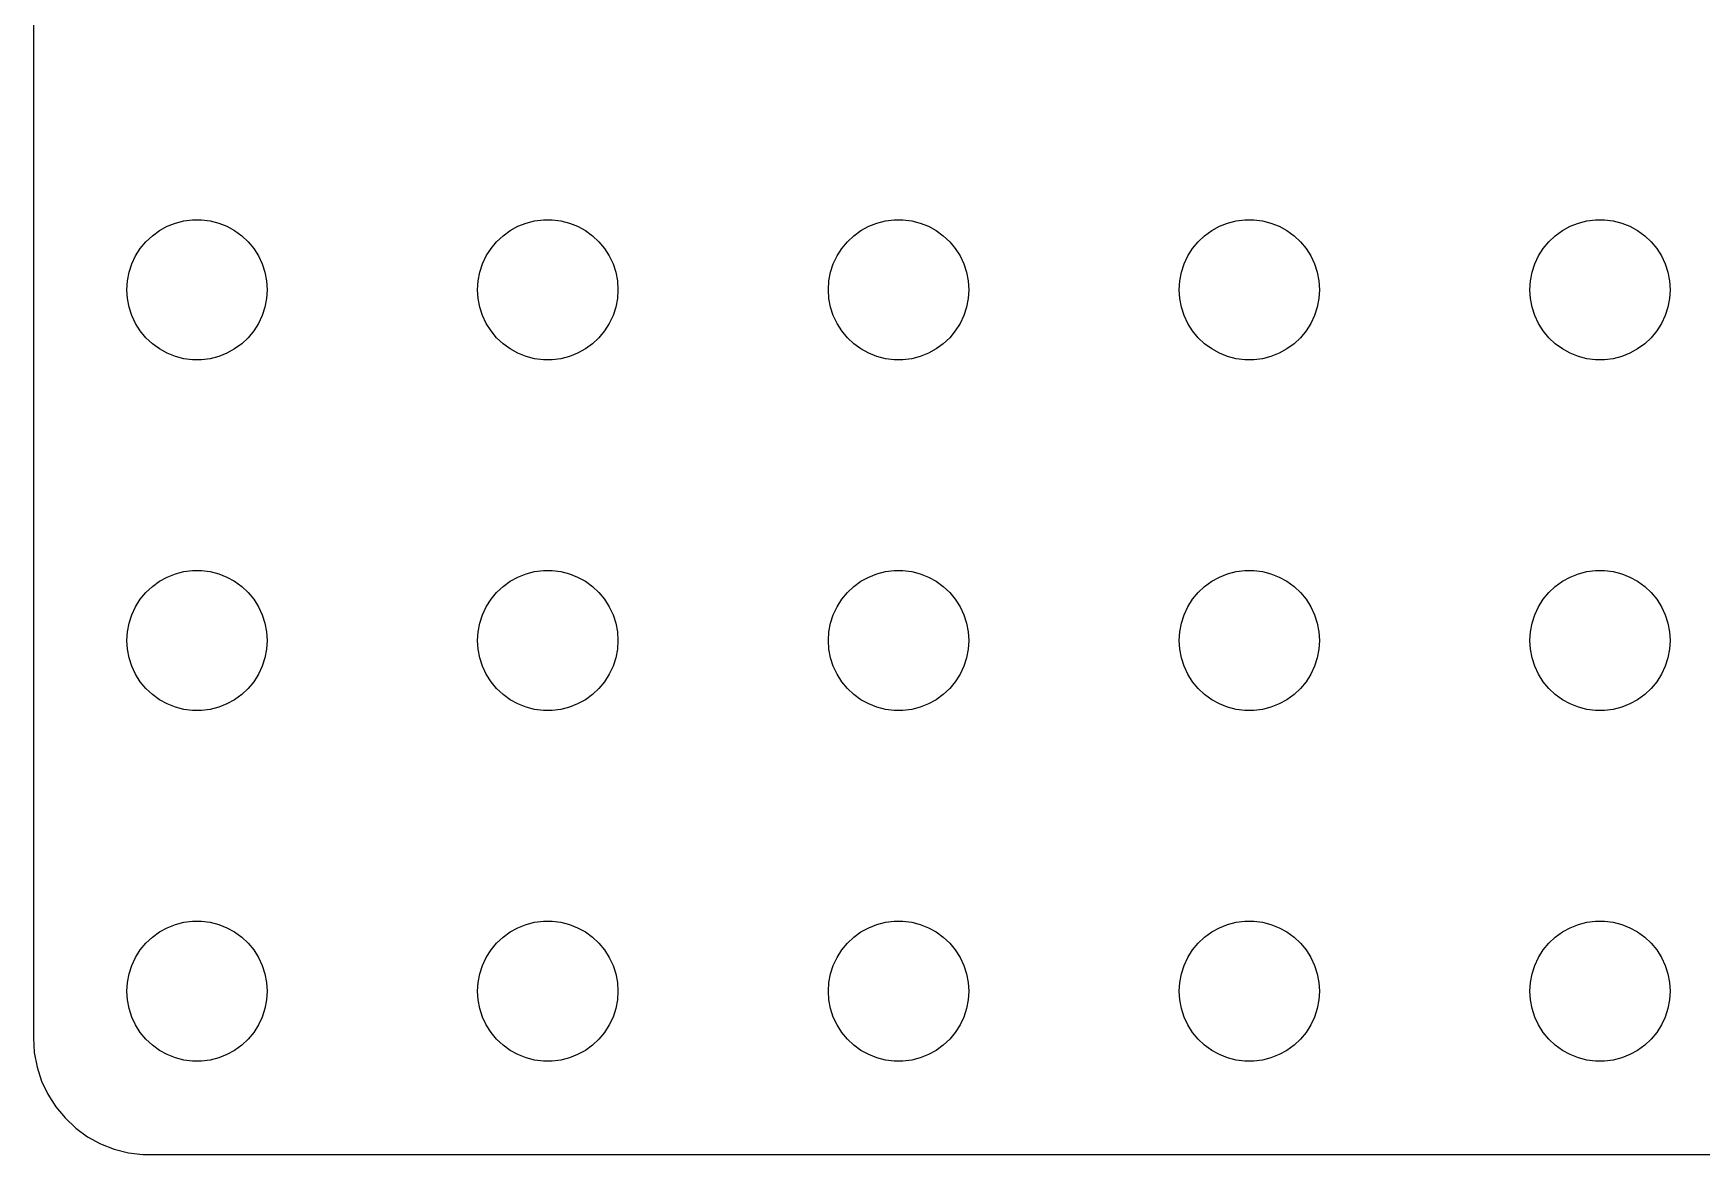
# Model space of a CAD drawing. Header units: metres. Extents: x -134 to 134, y 518 to 1078.
# Drawn here: x -134.5 to -63.2, y 860 to 908 of the extents above; entities that cross this region are included whole.
import ezdxf

# ---------------------------------------------------------------- set-up
doc = ezdxf.new("R2010")
doc.units = ezdxf.units.M

msp = doc.modelspace()

# ---------------------------------------------------------------- linework, layer by layer
for p, q in [((-134.5, 959), (-134.5, 865)), ((-129.107, 899.533), (-128.777, 899.714)), ((-128.777, 899.714), (-128.427, 899.853)), ((-128.427, 899.853), (-128.062, 899.947)), ((-128.062, 899.947), (-127.688, 899.994)), ((-127.688, 899.994), (-127.312, 899.994)), ((-127.312, 899.994), (-126.938, 899.947)), ((-126.938, 899.947), (-126.573, 899.853)), ((-126.573, 899.853), (-126.223, 899.714)), ((-126.223, 899.714), (-125.893, 899.533)), ((-114.107, 899.533), (-113.777, 899.714)), ((-113.777, 899.714), (-113.427, 899.853)), ((-113.427, 899.853), (-113.062, 899.947)), ((-113.062, 899.947), (-112.688, 899.994)), ((-112.688, 899.994), (-112.312, 899.994)), ((-112.312, 899.994), (-111.938, 899.947)), ((-111.938, 899.947), (-111.573, 899.853)), ((-111.573, 899.853), (-111.223, 899.714)), ((-111.223, 899.714), (-110.893, 899.533)), ((-99.1075, 899.533), (-98.7773, 899.714)), ((-98.7773, 899.714), (-98.427, 899.853)), ((-98.427, 899.853), (-98.0621, 899.947)), ((-98.0621, 899.947), (-97.6884, 899.994)), ((-97.6884, 899.994), (-97.3116, 899.994)), ((-97.3116, 899.994), (-96.9379, 899.947)), ((-96.9379, 899.947), (-96.573, 899.853)), ((-96.573, 899.853), (-96.2227, 899.714)), ((-96.2227, 899.714), (-95.8925, 899.533)), ((-84.1075, 899.533), (-83.7773, 899.714)), ((-83.7773, 899.714), (-83.427, 899.853)), ((-83.427, 899.853), (-83.0621, 899.947)), ((-83.0621, 899.947), (-82.6884, 899.994)), ((-82.6884, 899.994), (-82.3116, 899.994)), ((-82.3116, 899.994), (-81.9379, 899.947)), ((-81.9379, 899.947), (-81.573, 899.853)), ((-81.573, 899.853), (-81.2227, 899.714)), ((-81.2227, 899.714), (-80.8925, 899.533)), ((-69.1075, 899.533), (-68.7773, 899.714)), ((-68.7773, 899.714), (-68.427, 899.853)), ((-68.427, 899.853), (-68.0621, 899.947)), ((-68.0621, 899.947), (-67.6884, 899.994)), ((-67.6884, 899.994), (-67.3116, 899.994)), ((-67.3116, 899.994), (-66.9379, 899.947)), ((-66.9379, 899.947), (-66.573, 899.853)), ((-66.573, 899.853), (-66.2227, 899.714)), ((-66.2227, 899.714), (-65.8925, 899.533)), ((-129.927, 898.763), (-129.687, 899.054)), ((-129.687, 899.054), (-129.412, 899.312)), ((-129.412, 899.312), (-129.107, 899.533)), ((-125.893, 899.533), (-125.588, 899.312)), ((-125.588, 899.312), (-125.313, 899.054)), ((-125.313, 899.054), (-125.073, 898.763)), ((-114.927, 898.763), (-114.687, 899.054)), ((-114.687, 899.054), (-114.412, 899.312)), ((-114.412, 899.312), (-114.107, 899.533)), ((-110.893, 899.533), (-110.588, 899.312)), ((-110.588, 899.312), (-110.313, 899.054)), ((-110.313, 899.054), (-110.073, 898.763)), ((-99.927, 898.763), (-99.6869, 899.054)), ((-99.6869, 899.054), (-99.4123, 899.312)), ((-99.4123, 899.312), (-99.1075, 899.533)), ((-95.8925, 899.533), (-95.5877, 899.312)), ((-95.5877, 899.312), (-95.3131, 899.054)), ((-95.3131, 899.054), (-95.073, 898.763)), ((-84.927, 898.763), (-84.6869, 899.054)), ((-84.6869, 899.054), (-84.4123, 899.312)), ((-84.4123, 899.312), (-84.1075, 899.533)), ((-80.8925, 899.533), (-80.5877, 899.312)), ((-80.5877, 899.312), (-80.3131, 899.054)), ((-80.3131, 899.054), (-80.073, 898.763)), ((-69.927, 898.763), (-69.6869, 899.054)), ((-69.6869, 899.054), (-69.4123, 899.312)), ((-69.4123, 899.312), (-69.1075, 899.533)), ((-65.8925, 899.533), (-65.5877, 899.312)), ((-65.5877, 899.312), (-65.3131, 899.054)), ((-65.3131, 899.054), (-65.073, 898.763)), ((-130.289, 898.104), (-130.129, 898.445)), ((-130.129, 898.445), (-129.927, 898.763)), ((-125.073, 898.763), (-124.871, 898.445)), ((-124.871, 898.445), (-124.711, 898.104)), ((-115.289, 898.104), (-115.129, 898.445)), ((-115.129, 898.445), (-114.927, 898.763)), ((-110.073, 898.763), (-109.871, 898.445)), ((-109.871, 898.445), (-109.711, 898.104)), ((-100.289, 898.104), (-100.129, 898.445)), ((-100.129, 898.445), (-99.927, 898.763)), ((-95.073, 898.763), (-94.8711, 898.445)), ((-94.8711, 898.445), (-94.7107, 898.104)), ((-85.2893, 898.104), (-85.1289, 898.445)), ((-85.1289, 898.445), (-84.927, 898.763)), ((-80.073, 898.763), (-79.8711, 898.445)), ((-79.8711, 898.445), (-79.7107, 898.104)), ((-70.2893, 898.104), (-70.1289, 898.445)), ((-70.1289, 898.445), (-69.927, 898.763)), ((-65.073, 898.763), (-64.8711, 898.445)), ((-64.8711, 898.445), (-64.7107, 898.104)), ((-130.476, 897.376), (-130.406, 897.746)), ((-130.406, 897.746), (-130.289, 898.104)), ((-124.711, 898.104), (-124.594, 897.746)), ((-124.594, 897.746), (-124.524, 897.376)), ((-115.476, 897.376), (-115.406, 897.746)), ((-115.406, 897.746), (-115.289, 898.104)), ((-109.711, 898.104), (-109.594, 897.746)), ((-109.594, 897.746), (-109.524, 897.376)), ((-100.476, 897.376), (-100.406, 897.746)), ((-100.406, 897.746), (-100.289, 898.104)), ((-94.7107, 898.104), (-94.5943, 897.746)), ((-94.5943, 897.746), (-94.5237, 897.376)), ((-85.4763, 897.376), (-85.4057, 897.746)), ((-85.4057, 897.746), (-85.2893, 898.104)), ((-79.7107, 898.104), (-79.5943, 897.746)), ((-79.5943, 897.746), (-79.5237, 897.376)), ((-70.4763, 897.376), (-70.4057, 897.746)), ((-70.4057, 897.746), (-70.2893, 898.104)), ((-64.7107, 898.104), (-64.5943, 897.746)), ((-64.5943, 897.746), (-64.5237, 897.376)), ((-130.5, 897), (-130.476, 897.376)), ((-130.476, 896.624), (-130.5, 897)), ((-124.524, 897.376), (-124.5, 897)), ((-124.5, 897), (-124.524, 896.624)), ((-115.5, 897), (-115.476, 897.376)), ((-115.476, 896.624), (-115.5, 897)), ((-109.524, 897.376), (-109.5, 897)), ((-109.5, 897), (-109.524, 896.624)), ((-100.5, 897), (-100.476, 897.376)), ((-100.476, 896.624), (-100.5, 897)), ((-94.5237, 897.376), (-94.5, 897)), ((-94.5, 897), (-94.5237, 896.624)), ((-85.5, 897), (-85.4763, 897.376)), ((-85.4763, 896.624), (-85.5, 897)), ((-79.5237, 897.376), (-79.5, 897)), ((-79.5, 897), (-79.5237, 896.624)), ((-70.5, 897), (-70.4763, 897.376)), ((-70.4763, 896.624), (-70.5, 897)), ((-64.5237, 897.376), (-64.5, 897)), ((-64.5, 897), (-64.5237, 896.624)), ((-130.406, 896.254), (-130.476, 896.624)), ((-130.289, 895.896), (-130.406, 896.254)), ((-124.594, 896.254), (-124.711, 895.896)), ((-124.524, 896.624), (-124.594, 896.254)), ((-115.406, 896.254), (-115.476, 896.624)), ((-115.289, 895.896), (-115.406, 896.254)), ((-109.594, 896.254), (-109.711, 895.896)), ((-109.524, 896.624), (-109.594, 896.254)), ((-100.406, 896.254), (-100.476, 896.624)), ((-100.289, 895.896), (-100.406, 896.254)), ((-94.5943, 896.254), (-94.7107, 895.896)), ((-94.5237, 896.624), (-94.5943, 896.254)), ((-85.4057, 896.254), (-85.4763, 896.624)), ((-85.2893, 895.896), (-85.4057, 896.254)), ((-79.5943, 896.254), (-79.7107, 895.896)), ((-79.5237, 896.624), (-79.5943, 896.254)), ((-70.4057, 896.254), (-70.4763, 896.624)), ((-70.2893, 895.896), (-70.4057, 896.254)), ((-64.5943, 896.254), (-64.7107, 895.896)), ((-64.5237, 896.624), (-64.5943, 896.254)), ((-130.129, 895.555), (-130.289, 895.896)), ((-129.927, 895.237), (-130.129, 895.555)), ((-124.871, 895.555), (-125.073, 895.237)), ((-124.711, 895.896), (-124.871, 895.555)), ((-115.129, 895.555), (-115.289, 895.896)), ((-114.927, 895.237), (-115.129, 895.555)), ((-109.871, 895.555), (-110.073, 895.237)), ((-109.711, 895.896), (-109.871, 895.555)), ((-100.129, 895.555), (-100.289, 895.896)), ((-99.927, 895.237), (-100.129, 895.555)), ((-94.8711, 895.555), (-95.073, 895.237)), ((-94.7107, 895.896), (-94.8711, 895.555)), ((-85.1289, 895.555), (-85.2893, 895.896)), ((-84.927, 895.237), (-85.1289, 895.555)), ((-79.8711, 895.555), (-80.073, 895.237)), ((-79.7107, 895.896), (-79.8711, 895.555)), ((-70.1289, 895.555), (-70.2893, 895.896)), ((-69.927, 895.237), (-70.1289, 895.555)), ((-64.8711, 895.555), (-65.073, 895.237)), ((-64.7107, 895.896), (-64.8711, 895.555)), ((-129.687, 894.946), (-129.927, 895.237)), ((-129.412, 894.688), (-129.687, 894.946)), ((-129.107, 894.467), (-129.412, 894.688)), ((-125.588, 894.688), (-125.893, 894.467)), ((-125.313, 894.946), (-125.588, 894.688)), ((-125.073, 895.237), (-125.313, 894.946)), ((-114.687, 894.946), (-114.927, 895.237)), ((-114.412, 894.688), (-114.687, 894.946)), ((-114.107, 894.467), (-114.412, 894.688)), ((-110.588, 894.688), (-110.893, 894.467)), ((-110.313, 894.946), (-110.588, 894.688)), ((-110.073, 895.237), (-110.313, 894.946)), ((-99.6869, 894.946), (-99.927, 895.237)), ((-99.4123, 894.688), (-99.6869, 894.946)), ((-99.1075, 894.467), (-99.4123, 894.688)), ((-95.5877, 894.688), (-95.8925, 894.467)), ((-95.3131, 894.946), (-95.5877, 894.688)), ((-95.073, 895.237), (-95.3131, 894.946)), ((-84.6869, 894.946), (-84.927, 895.237)), ((-84.4123, 894.688), (-84.6869, 894.946)), ((-84.1075, 894.467), (-84.4123, 894.688)), ((-80.5877, 894.688), (-80.8925, 894.467)), ((-80.3131, 894.946), (-80.5877, 894.688)), ((-80.073, 895.237), (-80.3131, 894.946)), ((-69.6869, 894.946), (-69.927, 895.237)), ((-69.4123, 894.688), (-69.6869, 894.946)), ((-69.1075, 894.467), (-69.4123, 894.688)), ((-65.5877, 894.688), (-65.8925, 894.467)), ((-65.3131, 894.946), (-65.5877, 894.688)), ((-65.073, 895.237), (-65.3131, 894.946)), ((-128.777, 894.286), (-129.107, 894.467)), ((-128.427, 894.147), (-128.777, 894.286)), ((-128.062, 894.053), (-128.427, 894.147)), ((-127.688, 894.006), (-128.062, 894.053)), ((-127.312, 894.006), (-127.688, 894.006)), ((-126.938, 894.053), (-127.312, 894.006)), ((-126.573, 894.147), (-126.938, 894.053)), ((-126.223, 894.286), (-126.573, 894.147)), ((-125.893, 894.467), (-126.223, 894.286)), ((-113.777, 894.286), (-114.107, 894.467)), ((-113.427, 894.147), (-113.777, 894.286)), ((-113.062, 894.053), (-113.427, 894.147)), ((-112.688, 894.006), (-113.062, 894.053)), ((-112.312, 894.006), (-112.688, 894.006)), ((-111.938, 894.053), (-112.312, 894.006)), ((-111.573, 894.147), (-111.938, 894.053)), ((-111.223, 894.286), (-111.573, 894.147)), ((-110.893, 894.467), (-111.223, 894.286)), ((-98.7773, 894.286), (-99.1075, 894.467)), ((-98.427, 894.147), (-98.7773, 894.286)), ((-98.0621, 894.053), (-98.427, 894.147)), ((-97.6884, 894.006), (-98.0621, 894.053)), ((-97.3116, 894.006), (-97.6884, 894.006)), ((-96.9379, 894.053), (-97.3116, 894.006)), ((-96.573, 894.147), (-96.9379, 894.053)), ((-96.2227, 894.286), (-96.573, 894.147)), ((-95.8925, 894.467), (-96.2227, 894.286)), ((-83.7773, 894.286), (-84.1075, 894.467)), ((-83.427, 894.147), (-83.7773, 894.286)), ((-83.0621, 894.053), (-83.427, 894.147)), ((-82.6884, 894.006), (-83.0621, 894.053)), ((-82.3116, 894.006), (-82.6884, 894.006)), ((-81.9379, 894.053), (-82.3116, 894.006)), ((-81.573, 894.147), (-81.9379, 894.053)), ((-81.2227, 894.286), (-81.573, 894.147)), ((-80.8925, 894.467), (-81.2227, 894.286)), ((-68.7773, 894.286), (-69.1075, 894.467)), ((-68.427, 894.147), (-68.7773, 894.286)), ((-68.0621, 894.053), (-68.427, 894.147)), ((-67.6884, 894.006), (-68.0621, 894.053)), ((-67.3116, 894.006), (-67.6884, 894.006)), ((-66.9379, 894.053), (-67.3116, 894.006)), ((-66.573, 894.147), (-66.9379, 894.053)), ((-66.2227, 894.286), (-66.573, 894.147)), ((-65.8925, 894.467), (-66.2227, 894.286)), ((-129.107, 884.533), (-128.777, 884.714)), ((-128.777, 884.714), (-128.427, 884.853)), ((-128.427, 884.853), (-128.062, 884.947)), ((-128.062, 884.947), (-127.688, 884.994)), ((-127.688, 884.994), (-127.312, 884.994)), ((-127.312, 884.994), (-126.938, 884.947)), ((-126.938, 884.947), (-126.573, 884.853)), ((-126.573, 884.853), (-126.223, 884.714)), ((-126.223, 884.714), (-125.893, 884.533)), ((-114.107, 884.533), (-113.777, 884.714)), ((-113.777, 884.714), (-113.427, 884.853)), ((-113.427, 884.853), (-113.062, 884.947)), ((-113.062, 884.947), (-112.688, 884.994)), ((-112.688, 884.994), (-112.312, 884.994)), ((-112.312, 884.994), (-111.938, 884.947)), ((-111.938, 884.947), (-111.573, 884.853)), ((-111.573, 884.853), (-111.223, 884.714)), ((-111.223, 884.714), (-110.893, 884.533)), ((-99.1075, 884.533), (-98.7773, 884.714)), ((-98.7773, 884.714), (-98.427, 884.853)), ((-98.427, 884.853), (-98.0621, 884.947)), ((-98.0621, 884.947), (-97.6884, 884.994)), ((-97.6884, 884.994), (-97.3116, 884.994)), ((-97.3116, 884.994), (-96.9379, 884.947)), ((-96.9379, 884.947), (-96.573, 884.853)), ((-96.573, 884.853), (-96.2227, 884.714)), ((-96.2227, 884.714), (-95.8925, 884.533)), ((-84.1075, 884.533), (-83.7773, 884.714)), ((-83.7773, 884.714), (-83.427, 884.853)), ((-83.427, 884.853), (-83.0621, 884.947)), ((-83.0621, 884.947), (-82.6884, 884.994)), ((-82.6884, 884.994), (-82.3116, 884.994)), ((-82.3116, 884.994), (-81.9379, 884.947)), ((-81.9379, 884.947), (-81.573, 884.853)), ((-81.573, 884.853), (-81.2227, 884.714)), ((-81.2227, 884.714), (-80.8925, 884.533)), ((-69.1075, 884.533), (-68.7773, 884.714)), ((-68.7773, 884.714), (-68.427, 884.853)), ((-68.427, 884.853), (-68.0621, 884.947)), ((-68.0621, 884.947), (-67.6884, 884.994)), ((-67.6884, 884.994), (-67.3116, 884.994)), ((-67.3116, 884.994), (-66.9379, 884.947)), ((-66.9379, 884.947), (-66.573, 884.853)), ((-66.573, 884.853), (-66.2227, 884.714)), ((-66.2227, 884.714), (-65.8925, 884.533)), ((-129.927, 883.763), (-129.687, 884.054)), ((-129.687, 884.054), (-129.412, 884.312)), ((-129.412, 884.312), (-129.107, 884.533)), ((-125.893, 884.533), (-125.588, 884.312)), ((-125.588, 884.312), (-125.313, 884.054)), ((-125.313, 884.054), (-125.073, 883.763)), ((-114.927, 883.763), (-114.687, 884.054)), ((-114.687, 884.054), (-114.412, 884.312)), ((-114.412, 884.312), (-114.107, 884.533)), ((-110.893, 884.533), (-110.588, 884.312)), ((-110.588, 884.312), (-110.313, 884.054)), ((-110.313, 884.054), (-110.073, 883.763)), ((-99.927, 883.763), (-99.6869, 884.054)), ((-99.6869, 884.054), (-99.4123, 884.312)), ((-99.4123, 884.312), (-99.1075, 884.533)), ((-95.8925, 884.533), (-95.5877, 884.312)), ((-95.5877, 884.312), (-95.3131, 884.054)), ((-95.3131, 884.054), (-95.073, 883.763)), ((-84.927, 883.763), (-84.6869, 884.054)), ((-84.6869, 884.054), (-84.4123, 884.312)), ((-84.4123, 884.312), (-84.1075, 884.533)), ((-80.8925, 884.533), (-80.5877, 884.312)), ((-80.5877, 884.312), (-80.3131, 884.054)), ((-80.3131, 884.054), (-80.073, 883.763)), ((-69.927, 883.763), (-69.6869, 884.054)), ((-69.6869, 884.054), (-69.4123, 884.312)), ((-69.4123, 884.312), (-69.1075, 884.533)), ((-65.8925, 884.533), (-65.5877, 884.312)), ((-65.5877, 884.312), (-65.3131, 884.054)), ((-65.3131, 884.054), (-65.073, 883.763)), ((-130.289, 883.104), (-130.129, 883.445)), ((-130.129, 883.445), (-129.927, 883.763)), ((-125.073, 883.763), (-124.871, 883.445)), ((-124.871, 883.445), (-124.711, 883.104)), ((-115.289, 883.104), (-115.129, 883.445)), ((-115.129, 883.445), (-114.927, 883.763)), ((-110.073, 883.763), (-109.871, 883.445)), ((-109.871, 883.445), (-109.711, 883.104)), ((-100.289, 883.104), (-100.129, 883.445)), ((-100.129, 883.445), (-99.927, 883.763)), ((-95.073, 883.763), (-94.8711, 883.445)), ((-94.8711, 883.445), (-94.7107, 883.104)), ((-85.2893, 883.104), (-85.1289, 883.445)), ((-85.1289, 883.445), (-84.927, 883.763)), ((-80.073, 883.763), (-79.8711, 883.445)), ((-79.8711, 883.445), (-79.7107, 883.104)), ((-70.2893, 883.104), (-70.1289, 883.445)), ((-70.1289, 883.445), (-69.927, 883.763)), ((-65.073, 883.763), (-64.8711, 883.445)), ((-64.8711, 883.445), (-64.7107, 883.104)), ((-130.476, 882.376), (-130.406, 882.746)), ((-130.406, 882.746), (-130.289, 883.104)), ((-124.711, 883.104), (-124.594, 882.746)), ((-124.594, 882.746), (-124.524, 882.376)), ((-115.476, 882.376), (-115.406, 882.746)), ((-115.406, 882.746), (-115.289, 883.104)), ((-109.711, 883.104), (-109.594, 882.746)), ((-109.594, 882.746), (-109.524, 882.376)), ((-100.476, 882.376), (-100.406, 882.746)), ((-100.406, 882.746), (-100.289, 883.104)), ((-94.7107, 883.104), (-94.5943, 882.746)), ((-94.5943, 882.746), (-94.5237, 882.376)), ((-85.4763, 882.376), (-85.4057, 882.746)), ((-85.4057, 882.746), (-85.2893, 883.104)), ((-79.7107, 883.104), (-79.5943, 882.746)), ((-79.5943, 882.746), (-79.5237, 882.376)), ((-70.4763, 882.376), (-70.4057, 882.746)), ((-70.4057, 882.746), (-70.2893, 883.104)), ((-64.7107, 883.104), (-64.5943, 882.746)), ((-64.5943, 882.746), (-64.5237, 882.376)), ((-130.5, 882), (-130.476, 882.376)), ((-130.476, 881.624), (-130.5, 882)), ((-124.524, 882.376), (-124.5, 882)), ((-124.5, 882), (-124.524, 881.624)), ((-115.5, 882), (-115.476, 882.376)), ((-115.476, 881.624), (-115.5, 882)), ((-109.524, 882.376), (-109.5, 882)), ((-109.5, 882), (-109.524, 881.624)), ((-100.5, 882), (-100.476, 882.376)), ((-100.476, 881.624), (-100.5, 882)), ((-94.5237, 882.376), (-94.5, 882)), ((-94.5, 882), (-94.5237, 881.624)), ((-85.5, 882), (-85.4763, 882.376)), ((-85.4763, 881.624), (-85.5, 882)), ((-79.5237, 882.376), (-79.5, 882)), ((-79.5, 882), (-79.5237, 881.624)), ((-70.5, 882), (-70.4763, 882.376)), ((-70.4763, 881.624), (-70.5, 882)), ((-64.5237, 882.376), (-64.5, 882)), ((-64.5, 882), (-64.5237, 881.624)), ((-130.406, 881.254), (-130.476, 881.624)), ((-130.289, 880.896), (-130.406, 881.254)), ((-124.594, 881.254), (-124.711, 880.896)), ((-124.524, 881.624), (-124.594, 881.254)), ((-115.406, 881.254), (-115.476, 881.624)), ((-115.289, 880.896), (-115.406, 881.254)), ((-109.594, 881.254), (-109.711, 880.896)), ((-109.524, 881.624), (-109.594, 881.254)), ((-100.406, 881.254), (-100.476, 881.624)), ((-100.289, 880.896), (-100.406, 881.254)), ((-94.5943, 881.254), (-94.7107, 880.896)), ((-94.5237, 881.624), (-94.5943, 881.254)), ((-85.4057, 881.254), (-85.4763, 881.624)), ((-85.2893, 880.896), (-85.4057, 881.254)), ((-79.5943, 881.254), (-79.7107, 880.896)), ((-79.5237, 881.624), (-79.5943, 881.254)), ((-70.4057, 881.254), (-70.4763, 881.624)), ((-70.2893, 880.896), (-70.4057, 881.254)), ((-64.5943, 881.254), (-64.7107, 880.896)), ((-64.5237, 881.624), (-64.5943, 881.254)), ((-130.129, 880.555), (-130.289, 880.896)), ((-129.927, 880.237), (-130.129, 880.555)), ((-124.871, 880.555), (-125.073, 880.237)), ((-124.711, 880.896), (-124.871, 880.555)), ((-115.129, 880.555), (-115.289, 880.896)), ((-114.927, 880.237), (-115.129, 880.555)), ((-109.871, 880.555), (-110.073, 880.237)), ((-109.711, 880.896), (-109.871, 880.555)), ((-100.129, 880.555), (-100.289, 880.896)), ((-99.927, 880.237), (-100.129, 880.555)), ((-94.8711, 880.555), (-95.073, 880.237)), ((-94.7107, 880.896), (-94.8711, 880.555)), ((-85.1289, 880.555), (-85.2893, 880.896)), ((-84.927, 880.237), (-85.1289, 880.555)), ((-79.8711, 880.555), (-80.073, 880.237)), ((-79.7107, 880.896), (-79.8711, 880.555)), ((-70.1289, 880.555), (-70.2893, 880.896)), ((-69.927, 880.237), (-70.1289, 880.555)), ((-64.8711, 880.555), (-65.073, 880.237)), ((-64.7107, 880.896), (-64.8711, 880.555)), ((-129.687, 879.946), (-129.927, 880.237)), ((-129.412, 879.688), (-129.687, 879.946)), ((-129.107, 879.467), (-129.412, 879.688)), ((-125.588, 879.688), (-125.893, 879.467)), ((-125.313, 879.946), (-125.588, 879.688)), ((-125.073, 880.237), (-125.313, 879.946)), ((-114.687, 879.946), (-114.927, 880.237)), ((-114.412, 879.688), (-114.687, 879.946)), ((-114.107, 879.467), (-114.412, 879.688)), ((-110.588, 879.688), (-110.893, 879.467)), ((-110.313, 879.946), (-110.588, 879.688)), ((-110.073, 880.237), (-110.313, 879.946)), ((-99.6869, 879.946), (-99.927, 880.237)), ((-99.4123, 879.688), (-99.6869, 879.946)), ((-99.1075, 879.467), (-99.4123, 879.688)), ((-95.5877, 879.688), (-95.8925, 879.467)), ((-95.3131, 879.946), (-95.5877, 879.688)), ((-95.073, 880.237), (-95.3131, 879.946)), ((-84.6869, 879.946), (-84.927, 880.237)), ((-84.4123, 879.688), (-84.6869, 879.946)), ((-84.1075, 879.467), (-84.4123, 879.688)), ((-80.5877, 879.688), (-80.8925, 879.467)), ((-80.3131, 879.946), (-80.5877, 879.688)), ((-80.073, 880.237), (-80.3131, 879.946)), ((-69.6869, 879.946), (-69.927, 880.237)), ((-69.4123, 879.688), (-69.6869, 879.946)), ((-69.1075, 879.467), (-69.4123, 879.688)), ((-65.5877, 879.688), (-65.8925, 879.467)), ((-65.3131, 879.946), (-65.5877, 879.688)), ((-65.073, 880.237), (-65.3131, 879.946)), ((-128.777, 879.286), (-129.107, 879.467)), ((-128.427, 879.147), (-128.777, 879.286)), ((-128.062, 879.053), (-128.427, 879.147)), ((-127.688, 879.006), (-128.062, 879.053)), ((-127.312, 879.006), (-127.688, 879.006)), ((-126.938, 879.053), (-127.312, 879.006)), ((-126.573, 879.147), (-126.938, 879.053)), ((-126.223, 879.286), (-126.573, 879.147)), ((-125.893, 879.467), (-126.223, 879.286)), ((-113.777, 879.286), (-114.107, 879.467)), ((-113.427, 879.147), (-113.777, 879.286)), ((-113.062, 879.053), (-113.427, 879.147)), ((-112.688, 879.006), (-113.062, 879.053)), ((-112.312, 879.006), (-112.688, 879.006)), ((-111.938, 879.053), (-112.312, 879.006)), ((-111.573, 879.147), (-111.938, 879.053)), ((-111.223, 879.286), (-111.573, 879.147)), ((-110.893, 879.467), (-111.223, 879.286)), ((-98.7773, 879.286), (-99.1075, 879.467)), ((-98.427, 879.147), (-98.7773, 879.286)), ((-98.0621, 879.053), (-98.427, 879.147)), ((-97.6884, 879.006), (-98.0621, 879.053)), ((-97.3116, 879.006), (-97.6884, 879.006)), ((-96.9379, 879.053), (-97.3116, 879.006)), ((-96.573, 879.147), (-96.9379, 879.053)), ((-96.2227, 879.286), (-96.573, 879.147)), ((-95.8925, 879.467), (-96.2227, 879.286)), ((-83.7773, 879.286), (-84.1075, 879.467)), ((-83.427, 879.147), (-83.7773, 879.286)), ((-83.0621, 879.053), (-83.427, 879.147)), ((-82.6884, 879.006), (-83.0621, 879.053)), ((-82.3116, 879.006), (-82.6884, 879.006)), ((-81.9379, 879.053), (-82.3116, 879.006)), ((-81.573, 879.147), (-81.9379, 879.053)), ((-81.2227, 879.286), (-81.573, 879.147)), ((-80.8925, 879.467), (-81.2227, 879.286)), ((-68.7773, 879.286), (-69.1075, 879.467)), ((-68.427, 879.147), (-68.7773, 879.286)), ((-68.0621, 879.053), (-68.427, 879.147)), ((-67.6884, 879.006), (-68.0621, 879.053)), ((-67.3116, 879.006), (-67.6884, 879.006)), ((-66.9379, 879.053), (-67.3116, 879.006)), ((-66.573, 879.147), (-66.9379, 879.053)), ((-66.2227, 879.286), (-66.573, 879.147)), ((-65.8925, 879.467), (-66.2227, 879.286)), ((-129.107, 869.533), (-128.777, 869.714)), ((-128.777, 869.714), (-128.427, 869.853)), ((-128.427, 869.853), (-128.062, 869.947)), ((-128.062, 869.947), (-127.688, 869.994)), ((-127.688, 869.994), (-127.312, 869.994)), ((-127.312, 869.994), (-126.938, 869.947)), ((-126.938, 869.947), (-126.573, 869.853)), ((-126.573, 869.853), (-126.223, 869.714)), ((-126.223, 869.714), (-125.893, 869.533)), ((-114.107, 869.533), (-113.777, 869.714)), ((-113.777, 869.714), (-113.427, 869.853)), ((-113.427, 869.853), (-113.062, 869.947)), ((-113.062, 869.947), (-112.688, 869.994)), ((-112.688, 869.994), (-112.312, 869.994)), ((-112.312, 869.994), (-111.938, 869.947)), ((-111.938, 869.947), (-111.573, 869.853)), ((-111.573, 869.853), (-111.223, 869.714)), ((-111.223, 869.714), (-110.893, 869.533)), ((-99.1075, 869.533), (-98.7773, 869.714)), ((-98.7773, 869.714), (-98.427, 869.853)), ((-98.427, 869.853), (-98.0621, 869.947)), ((-98.0621, 869.947), (-97.6884, 869.994)), ((-97.6884, 869.994), (-97.3116, 869.994)), ((-97.3116, 869.994), (-96.9379, 869.947)), ((-96.9379, 869.947), (-96.573, 869.853)), ((-96.573, 869.853), (-96.2227, 869.714)), ((-96.2227, 869.714), (-95.8925, 869.533)), ((-84.1075, 869.533), (-83.7773, 869.714)), ((-83.7773, 869.714), (-83.427, 869.853)), ((-83.427, 869.853), (-83.0621, 869.947)), ((-83.0621, 869.947), (-82.6884, 869.994)), ((-82.6884, 869.994), (-82.3116, 869.994)), ((-82.3116, 869.994), (-81.9379, 869.947)), ((-81.9379, 869.947), (-81.573, 869.853)), ((-81.573, 869.853), (-81.2227, 869.714)), ((-81.2227, 869.714), (-80.8925, 869.533)), ((-69.1075, 869.533), (-68.7773, 869.714)), ((-68.7773, 869.714), (-68.427, 869.853)), ((-68.427, 869.853), (-68.0621, 869.947)), ((-68.0621, 869.947), (-67.6884, 869.994)), ((-67.6884, 869.994), (-67.3116, 869.994)), ((-67.3116, 869.994), (-66.9379, 869.947)), ((-66.9379, 869.947), (-66.573, 869.853)), ((-66.573, 869.853), (-66.2227, 869.714)), ((-66.2227, 869.714), (-65.8925, 869.533)), ((-129.927, 868.763), (-129.687, 869.054)), ((-129.687, 869.054), (-129.412, 869.312)), ((-129.412, 869.312), (-129.107, 869.533)), ((-125.893, 869.533), (-125.588, 869.312)), ((-125.588, 869.312), (-125.313, 869.054)), ((-125.313, 869.054), (-125.073, 868.763)), ((-114.927, 868.763), (-114.687, 869.054)), ((-114.687, 869.054), (-114.412, 869.312)), ((-114.412, 869.312), (-114.107, 869.533)), ((-110.893, 869.533), (-110.588, 869.312)), ((-110.588, 869.312), (-110.313, 869.054)), ((-110.313, 869.054), (-110.073, 868.763)), ((-99.927, 868.763), (-99.6869, 869.054)), ((-99.6869, 869.054), (-99.4123, 869.312)), ((-99.4123, 869.312), (-99.1075, 869.533)), ((-95.8925, 869.533), (-95.5877, 869.312)), ((-95.5877, 869.312), (-95.3131, 869.054)), ((-95.3131, 869.054), (-95.073, 868.763)), ((-84.927, 868.763), (-84.6869, 869.054)), ((-84.6869, 869.054), (-84.4123, 869.312)), ((-84.4123, 869.312), (-84.1075, 869.533)), ((-80.8925, 869.533), (-80.5877, 869.312)), ((-80.5877, 869.312), (-80.3131, 869.054)), ((-80.3131, 869.054), (-80.073, 868.763)), ((-69.927, 868.763), (-69.6869, 869.054)), ((-69.6869, 869.054), (-69.4123, 869.312)), ((-69.4123, 869.312), (-69.1075, 869.533)), ((-65.8925, 869.533), (-65.5877, 869.312)), ((-65.5877, 869.312), (-65.3131, 869.054)), ((-65.3131, 869.054), (-65.073, 868.763)), ((-130.289, 868.104), (-130.129, 868.445)), ((-130.129, 868.445), (-129.927, 868.763)), ((-125.073, 868.763), (-124.871, 868.445)), ((-124.871, 868.445), (-124.711, 868.104)), ((-115.289, 868.104), (-115.129, 868.445)), ((-115.129, 868.445), (-114.927, 868.763)), ((-110.073, 868.763), (-109.871, 868.445)), ((-109.871, 868.445), (-109.711, 868.104)), ((-100.289, 868.104), (-100.129, 868.445)), ((-100.129, 868.445), (-99.927, 868.763)), ((-95.073, 868.763), (-94.8711, 868.445)), ((-94.8711, 868.445), (-94.7107, 868.104)), ((-85.2893, 868.104), (-85.1289, 868.445)), ((-85.1289, 868.445), (-84.927, 868.763)), ((-80.073, 868.763), (-79.8711, 868.445)), ((-79.8711, 868.445), (-79.7107, 868.104)), ((-70.2893, 868.104), (-70.1289, 868.445)), ((-70.1289, 868.445), (-69.927, 868.763)), ((-65.073, 868.763), (-64.8711, 868.445)), ((-64.8711, 868.445), (-64.7107, 868.104)), ((-130.476, 867.376), (-130.406, 867.746)), ((-130.406, 867.746), (-130.289, 868.104)), ((-124.711, 868.104), (-124.594, 867.746)), ((-124.594, 867.746), (-124.524, 867.376)), ((-115.476, 867.376), (-115.406, 867.746)), ((-115.406, 867.746), (-115.289, 868.104)), ((-109.711, 868.104), (-109.594, 867.746)), ((-109.594, 867.746), (-109.524, 867.376)), ((-100.476, 867.376), (-100.406, 867.746)), ((-100.406, 867.746), (-100.289, 868.104)), ((-94.7107, 868.104), (-94.5943, 867.746)), ((-94.5943, 867.746), (-94.5237, 867.376)), ((-85.4763, 867.376), (-85.4057, 867.746)), ((-85.4057, 867.746), (-85.2893, 868.104)), ((-79.7107, 868.104), (-79.5943, 867.746)), ((-79.5943, 867.746), (-79.5237, 867.376)), ((-70.4763, 867.376), (-70.4057, 867.746)), ((-70.4057, 867.746), (-70.2893, 868.104)), ((-64.7107, 868.104), (-64.5943, 867.746)), ((-64.5943, 867.746), (-64.5237, 867.376)), ((-130.5, 867), (-130.476, 867.376)), ((-130.476, 866.624), (-130.5, 867)), ((-124.524, 867.376), (-124.5, 867)), ((-124.5, 867), (-124.524, 866.624)), ((-115.5, 867), (-115.476, 867.376)), ((-115.476, 866.624), (-115.5, 867)), ((-109.524, 867.376), (-109.5, 867)), ((-109.5, 867), (-109.524, 866.624)), ((-100.5, 867), (-100.476, 867.376)), ((-100.476, 866.624), (-100.5, 867)), ((-94.5237, 867.376), (-94.5, 867)), ((-94.5, 867), (-94.5237, 866.624)), ((-85.5, 867), (-85.4763, 867.376)), ((-85.4763, 866.624), (-85.5, 867)), ((-79.5237, 867.376), (-79.5, 867)), ((-79.5, 867), (-79.5237, 866.624)), ((-70.5, 867), (-70.4763, 867.376)), ((-70.4763, 866.624), (-70.5, 867)), ((-64.5237, 867.376), (-64.5, 867)), ((-64.5, 867), (-64.5237, 866.624)), ((-130.406, 866.254), (-130.476, 866.624)), ((-130.289, 865.896), (-130.406, 866.254)), ((-124.594, 866.254), (-124.711, 865.896)), ((-124.524, 866.624), (-124.594, 866.254)), ((-115.406, 866.254), (-115.476, 866.624)), ((-115.289, 865.896), (-115.406, 866.254)), ((-109.594, 866.254), (-109.711, 865.896)), ((-109.524, 866.624), (-109.594, 866.254)), ((-100.406, 866.254), (-100.476, 866.624)), ((-100.289, 865.896), (-100.406, 866.254)), ((-94.5943, 866.254), (-94.7107, 865.896)), ((-94.5237, 866.624), (-94.5943, 866.254)), ((-85.4057, 866.254), (-85.4763, 866.624)), ((-85.2893, 865.896), (-85.4057, 866.254)), ((-79.5943, 866.254), (-79.7107, 865.896)), ((-79.5237, 866.624), (-79.5943, 866.254)), ((-70.4057, 866.254), (-70.4763, 866.624)), ((-70.2893, 865.896), (-70.4057, 866.254)), ((-64.5943, 866.254), (-64.7107, 865.896)), ((-64.5237, 866.624), (-64.5943, 866.254)), ((-130.129, 865.555), (-130.289, 865.896)), ((-129.927, 865.237), (-130.129, 865.555)), ((-124.871, 865.555), (-125.073, 865.237)), ((-124.711, 865.896), (-124.871, 865.555)), ((-115.129, 865.555), (-115.289, 865.896)), ((-114.927, 865.237), (-115.129, 865.555)), ((-109.871, 865.555), (-110.073, 865.237)), ((-109.711, 865.896), (-109.871, 865.555)), ((-100.129, 865.555), (-100.289, 865.896)), ((-99.927, 865.237), (-100.129, 865.555)), ((-94.8711, 865.555), (-95.073, 865.237)), ((-94.7107, 865.896), (-94.8711, 865.555)), ((-85.1289, 865.555), (-85.2893, 865.896)), ((-84.927, 865.237), (-85.1289, 865.555)), ((-79.8711, 865.555), (-80.073, 865.237)), ((-79.7107, 865.896), (-79.8711, 865.555)), ((-70.1289, 865.555), (-70.2893, 865.896)), ((-69.927, 865.237), (-70.1289, 865.555)), ((-64.8711, 865.555), (-65.073, 865.237)), ((-64.7107, 865.896), (-64.8711, 865.555)), ((-134.5, 865), (-134.461, 864.373)), ((-129.687, 864.946), (-129.927, 865.237)), ((-129.412, 864.688), (-129.687, 864.946)), ((-125.313, 864.946), (-125.588, 864.688)), ((-125.073, 865.237), (-125.313, 864.946)), ((-114.687, 864.946), (-114.927, 865.237)), ((-114.412, 864.688), (-114.687, 864.946)), ((-110.313, 864.946), (-110.588, 864.688)), ((-110.073, 865.237), (-110.313, 864.946)), ((-99.6869, 864.946), (-99.927, 865.237)), ((-99.4123, 864.688), (-99.6869, 864.946)), ((-95.3131, 864.946), (-95.5877, 864.688)), ((-95.073, 865.237), (-95.3131, 864.946)), ((-84.6869, 864.946), (-84.927, 865.237)), ((-84.4123, 864.688), (-84.6869, 864.946)), ((-80.3131, 864.946), (-80.5877, 864.688)), ((-80.073, 865.237), (-80.3131, 864.946)), ((-69.6869, 864.946), (-69.927, 865.237)), ((-69.4123, 864.688), (-69.6869, 864.946)), ((-65.3131, 864.946), (-65.5877, 864.688)), ((-65.073, 865.237), (-65.3131, 864.946)), ((-134.461, 864.373), (-134.343, 863.757)), ((-129.107, 864.467), (-129.412, 864.688)), ((-128.777, 864.286), (-129.107, 864.467)), ((-128.427, 864.147), (-128.777, 864.286)), ((-128.062, 864.053), (-128.427, 864.147)), ((-127.688, 864.006), (-128.062, 864.053)), ((-127.312, 864.006), (-127.688, 864.006)), ((-126.938, 864.053), (-127.312, 864.006)), ((-126.573, 864.147), (-126.938, 864.053)), ((-126.223, 864.286), (-126.573, 864.147)), ((-125.893, 864.467), (-126.223, 864.286)), ((-125.588, 864.688), (-125.893, 864.467)), ((-114.107, 864.467), (-114.412, 864.688)), ((-113.777, 864.286), (-114.107, 864.467)), ((-113.427, 864.147), (-113.777, 864.286)), ((-113.062, 864.053), (-113.427, 864.147)), ((-112.688, 864.006), (-113.062, 864.053)), ((-112.312, 864.006), (-112.688, 864.006)), ((-111.938, 864.053), (-112.312, 864.006)), ((-111.573, 864.147), (-111.938, 864.053)), ((-111.223, 864.286), (-111.573, 864.147)), ((-110.893, 864.467), (-111.223, 864.286)), ((-110.588, 864.688), (-110.893, 864.467)), ((-99.1075, 864.467), (-99.4123, 864.688)), ((-98.7773, 864.286), (-99.1075, 864.467)), ((-98.427, 864.147), (-98.7773, 864.286)), ((-98.0621, 864.053), (-98.427, 864.147)), ((-97.6884, 864.006), (-98.0621, 864.053)), ((-97.3116, 864.006), (-97.6884, 864.006)), ((-96.9379, 864.053), (-97.3116, 864.006)), ((-96.573, 864.147), (-96.9379, 864.053)), ((-96.2227, 864.286), (-96.573, 864.147)), ((-95.8925, 864.467), (-96.2227, 864.286)), ((-95.5877, 864.688), (-95.8925, 864.467)), ((-84.1075, 864.467), (-84.4123, 864.688)), ((-83.7773, 864.286), (-84.1075, 864.467)), ((-83.427, 864.147), (-83.7773, 864.286)), ((-83.0621, 864.053), (-83.427, 864.147)), ((-82.6884, 864.006), (-83.0621, 864.053)), ((-82.3116, 864.006), (-82.6884, 864.006)), ((-81.9379, 864.053), (-82.3116, 864.006)), ((-81.573, 864.147), (-81.9379, 864.053)), ((-81.2227, 864.286), (-81.573, 864.147)), ((-80.8925, 864.467), (-81.2227, 864.286)), ((-80.5877, 864.688), (-80.8925, 864.467)), ((-69.1075, 864.467), (-69.4123, 864.688)), ((-68.7773, 864.286), (-69.1075, 864.467)), ((-68.427, 864.147), (-68.7773, 864.286)), ((-68.0621, 864.053), (-68.427, 864.147)), ((-67.6884, 864.006), (-68.0621, 864.053)), ((-67.3116, 864.006), (-67.6884, 864.006)), ((-66.9379, 864.053), (-67.3116, 864.006)), ((-66.573, 864.147), (-66.9379, 864.053)), ((-66.2227, 864.286), (-66.573, 864.147)), ((-65.8925, 864.467), (-66.2227, 864.286)), ((-65.5877, 864.688), (-65.8925, 864.467)), ((-134.343, 863.757), (-134.149, 863.159)), ((-134.149, 863.159), (-133.882, 862.591)), ((-133.882, 862.591), (-133.545, 862.061)), ((-133.545, 862.061), (-133.145, 861.577)), ((-133.145, 861.577), (-132.687, 861.147)), ((-132.687, 861.147), (-132.179, 860.778)), ((-132.179, 860.778), (-131.629, 860.476)), ((-131.629, 860.476), (-131.045, 860.245)), ((-131.045, 860.245), (-130.437, 860.089)), ((-130.437, 860.089), (-129.814, 860.01)), ((-129.814, 860.01), (129.814, 860.01))]:
    msp.add_line(p, q)

doc.saveas('drawing.dxf')
